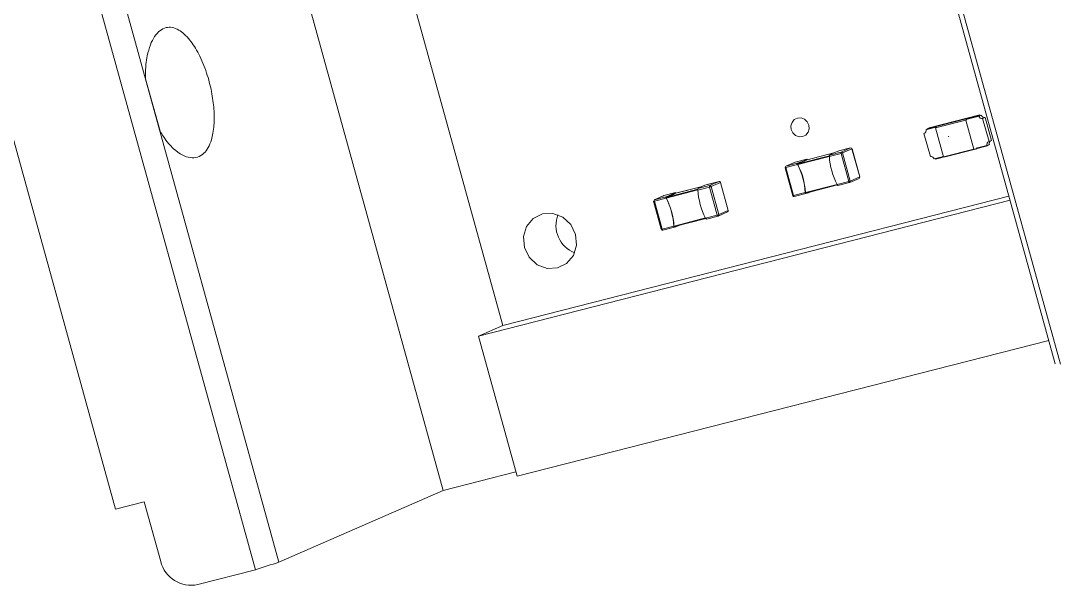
# Model space of a CAD drawing. Header units: millimetres. Extents: x 0 to 1189, y 0 to 841.
# Drawn here: x 302.661 to 305.93, y 568.884 to 570.667 of the extents above; entities that cross this region are included whole.
import ezdxf

# ---------------------------------------------------------------- set-up
doc = ezdxf.new("R2010")
doc.units = ezdxf.units.MM
doc.layers.get('0').update_dxf_attribs({"lineweight": 18})

msp = doc.modelspace()

# ---------------------------------------------------------------- linework, layer by layer
at = {"color": 7, "linetype": 'Continuous', "lineweight": 15}
for p, q in [((304.563, 574.5867), (305.9463, 569.5818)), ((302.019, 573.9375), (303.4023, 568.9326)), ((301.6556, 573.8448), (302.9602, 569.1247)), ((305.93, 569.5829), (305.0255, 572.8554)), ((303.1108, 572.3841), (303.9953, 569.1838)), ((302.5724, 572.2294), (303.4769, 568.957)), ((303.8991, 570.7376), (304.1845, 569.7049)), ((303.0555, 570.4836), (303.1012, 570.3182)), ((305.5316, 570.3287), (305.6915, 570.3696)), ((305.6851, 570.3667), (305.6915, 570.3696)), ((305.6922, 570.3677), (305.6857, 570.3648)), ((305.6886, 570.3655), (305.6963, 570.3688)), ((305.6963, 570.3688), (305.6921, 570.3678)), ((305.5251, 570.3259), (305.6851, 570.3667)), ((305.5516, 570.329), (305.647, 570.3533)), ((305.6551, 570.3591), (305.5551, 570.3336)), ((305.6551, 570.3591), (305.647, 570.3533)), ((305.647, 570.3533), (305.6723, 570.2618)), ((305.6547, 570.3568), (305.6886, 570.3655)), ((305.6556, 570.3572), (305.6551, 570.3591)), ((305.6857, 570.3648), (305.6556, 570.3572)), ((305.708, 570.3615), (305.7003, 570.3581)), ((305.7003, 570.3581), (305.7205, 570.285)), ((305.708, 570.3615), (305.7283, 570.2884)), ((305.515, 570.3109), (305.5176, 570.312)), ((305.5352, 570.2377), (305.515, 570.3109)), ((305.5214, 570.3228), (305.553, 570.3309)), ((305.5254, 570.3246), (305.5214, 570.3228)), ((305.5251, 570.3259), (305.5316, 570.3287)), ((305.5255, 570.324), (305.5251, 570.3259)), ((305.5516, 570.329), (305.5551, 570.3336)), ((305.5769, 570.2374), (305.5516, 570.329)), ((305.5927, 570.3019), (305.592, 570.3017)), ((305.5934, 570.3007), (305.5927, 570.3019)), ((305.7117, 570.2705), (305.5517, 570.2297)), ((305.7141, 570.2731), (305.6803, 570.2644)), ((305.7117, 570.2705), (305.7181, 570.2733)), ((305.7218, 570.2764), (305.7141, 570.2731)), ((305.7205, 570.285), (305.7283, 570.2884)), ((305.2299, 570.2496), (305.1457, 570.2281)), ((305.2159, 570.2383), (305.2529, 570.2477)), ((305.2531, 570.2522), (305.2162, 570.2427)), ((305.2458, 570.2557), (305.2827, 570.2651)), ((305.2828, 570.2652), (305.2459, 570.2557)), ((305.2529, 570.2477), (305.2773, 570.1592)), ((305.2827, 570.2651), (305.2531, 570.2522)), ((305.2578, 570.2492), (305.2874, 570.2622)), ((305.2823, 570.1607), (305.2578, 570.2492)), ((305.3119, 570.1737), (305.2874, 570.2622)), ((305.3121, 570.1738), (305.2876, 570.2623)), ((305.5767, 570.238), (305.5469, 570.2304)), ((305.6723, 570.2618), (305.5769, 570.2374)), ((305.5769, 570.2374), (305.5817, 570.2373)), ((305.5817, 570.2373), (305.6817, 570.2628)), ((305.6723, 570.2618), (305.6817, 570.2628)), ((305.6817, 570.2628), (305.6812, 570.2646)), ((305.1077, 570.2204), (305.0781, 570.2075)), ((305.0786, 570.2076), (305.0781, 570.2075)), ((305.0784, 570.2032), (305.1153, 570.2127)), ((305.1083, 570.2206), (305.0786, 570.2076)), ((305.1156, 570.2171), (305.0786, 570.2076)), ((305.1083, 570.2206), (305.1077, 570.2204)), ((305.1084, 570.2206), (305.1079, 570.2205)), ((305.1452, 570.23), (305.1083, 570.2206)), ((305.1452, 570.23), (305.1084, 570.2206)), ((305.1155, 570.2143), (305.115, 570.2147)), ((305.146, 570.2282), (305.1459, 570.2283)), ((305.5517, 570.2297), (305.5511, 570.2315)), ((305.0759, 570.2027), (305.1003, 570.1142)), ((305.0784, 570.2032), (305.1029, 570.1147)), ((305.3119, 570.1737), (305.2823, 570.1607)), ((304.8145, 570.1436), (304.7304, 570.1221)), ((304.8005, 570.1323), (304.8375, 570.1417)), ((304.8377, 570.1462), (304.8008, 570.1367)), ((304.8304, 570.1497), (304.8673, 570.1591)), ((304.8674, 570.1591), (304.8305, 570.1497)), ((304.8375, 570.1417), (304.8619, 570.0532)), ((304.8673, 570.1591), (304.8377, 570.1462)), ((304.8424, 570.1432), (304.872, 570.1562)), ((304.8669, 570.0547), (304.8424, 570.1432)), ((304.8965, 570.0677), (304.872, 570.1562)), ((304.8967, 570.0678), (304.8722, 570.1563)), ((305.1416, 570.1227), (305.2414, 570.1482)), ((305.2773, 570.1592), (305.2404, 570.1498)), ((305.2427, 570.1465), (305.2796, 570.1559)), ((305.2801, 570.156), (305.2802, 570.1561)), ((305.2802, 570.1561), (305.3099, 570.1691)), ((304.1845, 569.7049), (305.7835, 570.1129)), ((304.6923, 570.1144), (304.6627, 570.1015)), ((304.663, 570.0972), (304.6999, 570.1067)), ((304.6929, 570.1146), (304.6633, 570.1016)), ((304.7002, 570.1111), (304.6633, 570.1016)), ((304.6929, 570.1146), (304.6923, 570.1144)), ((304.693, 570.1146), (304.6925, 570.1145)), ((304.7298, 570.124), (304.6929, 570.1146)), ((304.7298, 570.1241), (304.693, 570.1146)), ((304.7001, 570.1083), (304.6996, 570.1087)), ((304.7306, 570.1222), (304.7305, 570.1223)), ((305.1398, 570.1241), (305.1029, 570.1147)), ((305.1052, 570.1114), (305.142, 570.1208)), ((305.1406, 570.1223), (305.1407, 570.123)), ((305.7872, 570.0997), (304.1072, 569.671)), ((304.6605, 570.0967), (304.6849, 570.0082)), ((304.6633, 570.1016), (304.6627, 570.1015)), ((304.663, 570.0972), (304.6875, 570.0087)), ((304.7262, 570.0167), (304.826, 570.0422)), ((304.8619, 570.0532), (304.825, 570.0438)), ((304.8273, 570.0405), (304.8642, 570.0499)), ((304.8647, 570.05), (304.8648, 570.0501)), ((304.8648, 570.0501), (304.8945, 570.0631)), ((304.8965, 570.0677), (304.8669, 570.0547)), ((304.7244, 570.0181), (304.6875, 570.0087)), ((304.6898, 570.0054), (304.7266, 570.0148)), ((304.7252, 570.0163), (304.7253, 570.017)), ((304.1072, 569.671), (304.1845, 569.7049)), ((304.1072, 569.671), (304.2296, 569.2283)), ((304.2296, 569.2283), (305.9095, 569.657)), ((303.9953, 569.1838), (304.2256, 569.2426)), ((303.9953, 569.1838), (303.4769, 568.957)), ((302.9602, 569.1247), (303.051, 569.1479)), ((303.051, 569.1479), (303.1031, 568.9593)), ((303.4023, 568.9326), (303.2206, 568.8862))]:
    msp.add_line(p, q, dxfattribs=at)
at = {"color": 8, "linetype": 'Continuous', "lineweight": 15}
for p, q in [((305.2159, 570.2384), (305.116, 570.2129)), ((305.2161, 570.2407), (305.1161, 570.2151)), ((305.2299, 570.2496), (305.1457, 570.2281)), ((305.2827, 570.2651), (305.2828, 570.2652)), ((305.1084, 570.2206), (305.1083, 570.2206)), ((304.8145, 570.1436), (304.7303, 570.1221)), ((304.8673, 570.1591), (304.8674, 570.1591)), ((305.1405, 570.1244), (305.2404, 570.1499)), ((304.693, 570.1146), (304.6929, 570.1146)), ((304.8005, 570.1324), (304.7006, 570.1069)), ((304.8007, 570.1347), (304.7007, 570.1091)), ((304.7251, 570.0184), (304.825, 570.0439))]:
    msp.add_line(p, q, dxfattribs=at)
at = {"color": 7, "linetype": 'Continuous', "lineweight": 15}
for points in [[(305.1511, 570.3373), (305.1521, 570.3255), (305.1487, 570.3145), (305.1415, 570.3058), (305.1315, 570.3009), (305.1203, 570.3004), (305.1095, 570.3045), (305.1009, 570.3125), (305.0957, 570.3232), (305.0947, 570.3349), (305.0981, 570.346), (305.1053, 570.3546), (305.1153, 570.3596), (305.1265, 570.36), (305.1372, 570.356), (305.1459, 570.348), (305.1511, 570.3373)], [(305.2874, 570.2622), (305.2876, 570.2623), (305.2876, 570.2623)], [(305.0761, 570.2029), (305.0759, 570.2028), (305.0759, 570.2027)], [(305.3121, 570.1738), (305.3121, 570.1737), (305.3119, 570.1737)], [(304.872, 570.1562), (304.8722, 570.1563), (304.8722, 570.1563)], [(304.6607, 570.0969), (304.6605, 570.0968), (304.6605, 570.0967)], [(304.4139, 569.9921), (304.4168, 569.9578), (304.407, 569.9256), (304.3859, 569.9004), (304.3568, 569.886), (304.3241, 569.8846), (304.2928, 569.8965), (304.2676, 569.9198), (304.2524, 569.9509), (304.2495, 569.9852), (304.2593, 570.0175), (304.2804, 570.0427), (304.3095, 570.0571), (304.3422, 570.0585), (304.3735, 570.0466), (304.3987, 570.0233), (304.4139, 569.9921)], [(304.8967, 570.0678), (304.8967, 570.0678), (304.8965, 570.0677)]]:
    msp.add_lwpolyline(points, dxfattribs=at)
at = {"color": 8, "linetype": 'Continuous', "lineweight": 15}
for points in [[(305.2796, 570.1559), (305.2794, 570.1559), (305.2791, 570.156), (305.2788, 570.1562), (305.2785, 570.1566), (305.2781, 570.1571), (305.2778, 570.1578), (305.2776, 570.1585), (305.2773, 570.1592)], [(305.1029, 570.1147), (305.1031, 570.1139), (305.1034, 570.1133), (305.1037, 570.1126), (305.104, 570.1121), (305.1043, 570.1117), (305.1047, 570.1115), (305.105, 570.1114), (305.1052, 570.1114)], [(304.8642, 570.0499), (304.864, 570.0499), (304.8637, 570.05), (304.8634, 570.0503), (304.8631, 570.0506), (304.8628, 570.0512), (304.8624, 570.0518), (304.8622, 570.0525), (304.8619, 570.0532)], [(304.6875, 570.0087), (304.6877, 570.0079), (304.688, 570.0073), (304.6883, 570.0066), (304.6886, 570.0061), (304.689, 570.0057), (304.6893, 570.0055), (304.6896, 570.0054), (304.6898, 570.0054)]]:
    msp.add_lwpolyline(points, dxfattribs=at)
at = {"color": 7, "linetype": 'Continuous', "lineweight": 15}
for centre, radius, start, end in [((305.7036, 570.3729), 0.0126, 195.2946, 204.4689), ((305.7059, 570.3712), 0.00992, 193.8936, 282.3416), ((305.6981, 570.3704), 0.0135, 195.6654, 204.1697), ((305.6982, 570.3678), 0.00993, 193.9478, 282.2874), ((305.5124, 570.32), 0.00946, 285.9621, 17.4364), ((305.7238, 570.2739), 0.0126, 186.4096, 195.5417), ((305.7232, 570.2759), 0.00948, 106.042, 197.4043), ((305.7306, 570.2768), 0.013, 189.3061, 195.432), ((305.7312, 570.2792), 0.00973, 124.4235, 196.5856), ((305.4279, 570.2492), 0.2122, 182.9487, 207.9515), ((305.2906, 570.113), 0.1496, 107.4278, 119.8455), ((305.257, 570.2497), 0.00456, 148.1347, 206.0632), ((305.2424, 570.2911), 0.0446, 283.5313, 290.147), ((305.2539, 570.2483), 0.00397, 13.9111, 102.3725), ((305.2836, 570.2612), 0.00398, 14.0763, 102.1748), ((305.2836, 570.2614), 0.00388, 12.6161, 102.389), ((305.5373, 570.228), 0.00992, 13.8897, 102.3325), ((305.0825, 570.2052), 0.00457, 148.1404, 205.9803), ((304.9278, 570.1132), 0.2122, 2.9513, 27.9489), ((305.0708, 570.3598), 0.1496, 287.4309, 299.8466), ((304.9283, 570.1134), 0.2124, 2.962, 27.9382), ((305.072, 570.3561), 0.1477, 287.3501, 299.9232), ((305.3083, 570.1725), 0.0038, 294.8344, 17.4548), ((304.8744, 570.0088), 0.1476, 107.3466, 119.9267), ((304.8415, 570.1437), 0.00454, 148.0198, 206.1781), ((304.8256, 570.1897), 0.0494, 283.8533, 289.825), ((304.8386, 570.1423), 0.00395, 13.7254, 102.5582), ((304.8682, 570.1553), 0.00396, 13.8627, 102.3883), ((304.8682, 570.1554), 0.00388, 12.5007, 102.5043), ((305.2669, 570.2025), 0.0446, 283.5313, 290.147), ((305.2785, 570.1596), 0.00389, 286.2772, 16.0248), ((304.5124, 570.0072), 0.2123, 2.9537, 27.9425), ((304.6561, 570.2521), 0.1477, 287.3531, 299.9244), ((304.5131, 570.0075), 0.2122, 2.9513, 27.9489), ((304.6566, 570.2502), 0.1478, 287.3533, 299.9199), ((305.0125, 570.1433), 0.2122, 182.9513, 207.9489), ((305.1043, 570.1152), 0.00388, 192.6333, 282.4053), ((305.0175, 570.4688), 0.3697, 289.7113, 292.3479), ((304.6671, 570.0992), 0.00454, 147.9742, 206.1465), ((304.4446, 570.0203), 0.0926, 158.5813, 248.6834), ((304.8501, 570.1011), 0.0494, 283.8533, 289.825), ((304.8631, 570.0536), 0.00389, 286.3767, 15.9253), ((304.8928, 570.0665), 0.00382, 295.118, 17.1712), ((304.6889, 570.0092), 0.00389, 192.4885, 282.3066), ((304.5948, 570.3817), 0.3899, 289.7798, 292.2794), ((303.1995, 568.9832), 0.0992, 193.9288, 282.296), ((304.4397, 565.8815), 3.2227, 107.3837, 108.7788)]:
    msp.add_arc(centre, radius, start, end, dxfattribs=at)
at = {"color": 8, "linetype": 'Continuous', "lineweight": 15}
for centre, radius, start, end in [((305.075, 570.2142), 0.0115, 274.4971, 287.5847), ((305.2786, 570.1596), 0.00382, 295.0023, 17.2248), ((305.1002, 570.1217), 0.00751, 271.011, 291.0709), ((304.6595, 570.1085), 0.0118, 274.6964, 287.3855), ((304.8632, 570.0536), 0.00382, 295.077, 17.15), ((304.6848, 570.0156), 0.00746, 270.947, 291.1349)]:
    msp.add_arc(centre, radius, start, end, dxfattribs=at)
at = {"color": 7, "linetype": 'Continuous', "lineweight": 15}
for points, knots in [([(303.0555, 570.4836), (303.0554, 570.4878), (303.0546, 570.5153), (303.0604, 570.5683), (303.0821, 570.6224), (303.1171, 570.6503), (303.1565, 570.6442), (303.193, 570.6119), (303.224, 570.5639), (303.2484, 570.5055), (303.2647, 570.4435), (303.2725, 570.3858), (303.2725, 570.3328), (303.2631, 570.2813), (303.2388, 570.2401), (303.1974, 570.2278), (303.1519, 570.2511), (303.1186, 570.289), (303.1047, 570.3123), (303.1012, 570.3182)], [0, 0, 0, 0, 0.0086966, 0.0574957, 0.129234, 0.2031854, 0.2679502, 0.3181044, 0.359428, 0.4009601, 0.4374711, 0.4722164, 0.5088435, 0.5504009, 0.6122721, 0.6906736, 0.7699036, 0.8159978, 0.8314187, 0.8314187, 0.8314187, 0.8314187]), ([(305.2159, 570.2383), (305.2159, 570.2388), (305.2159, 570.2397), (305.2161, 570.2408), (305.2162, 570.2412), (305.2162, 570.2413)], [0, 0, 0, 0, 0.001349701, 0.002708577, 0.00303476, 0.00303476, 0.00303476, 0.00303476]), ([(305.2162, 570.2414), (305.2161, 570.2417), (305.2161, 570.2423), (305.2161, 570.2427), (305.2162, 570.2427), (305.2162, 570.2427)], [0, 0, 0, 0, 0.000596016, 0.001193112, 0.0013559, 0.0013559, 0.0013559, 0.0013559]), ([(305.1143, 570.2154), (305.1145, 570.2158), (305.1147, 570.2165), (305.1152, 570.2169), (305.1155, 570.217), (305.1156, 570.2171)], [0, 0, 0, 0, 0.000934809, 0.001874696, 0.002126919, 0.002126919, 0.002126919, 0.002126919]), ([(305.1143, 570.2154), (305.1144, 570.215), (305.1146, 570.2143), (305.115, 570.2133), (305.1153, 570.2128), (305.1153, 570.2127)], [0, 0, 0, 0, 0.001276576, 0.002551036, 0.002893654, 0.002893654, 0.002893654, 0.002893654]), ([(305.1161, 570.2151), (305.116, 570.2151), (305.1158, 570.2149), (305.1156, 570.2146), (305.1155, 570.2143), (305.1155, 570.2143)], [0, 0, 0, 0, 0.000476109, 0.000947112, 0.001079431, 0.001079431, 0.001079431, 0.001079431]), ([(305.116, 570.2129), (305.1159, 570.2131), (305.1157, 570.2136), (305.1155, 570.214), (305.1155, 570.2142), (305.1155, 570.2143)], [0, 0, 0, 0, 0.000644037, 0.001281426, 0.001452788, 0.001452788, 0.001452788, 0.001452788]), ([(305.1458, 570.2292), (305.1457, 570.2294), (305.1455, 570.2299), (305.1453, 570.2301), (305.1452, 570.23), (305.1452, 570.23)], [0, 0, 0, 0, 0.000480451, 0.000960655, 0.001091323, 0.001091323, 0.001091323, 0.001091323]), ([(305.1466, 570.2282), (305.1464, 570.2285), (305.1461, 570.2288), (305.1459, 570.2291), (305.1458, 570.2291)], [0, 0, 0, 0, 0.00091643, 0.001210292, 0.001210292, 0.001210292, 0.001210292]), ([(305.2421, 570.1474), (305.2419, 570.1477), (305.2413, 570.1482), (305.2408, 570.1491), (305.2405, 570.1497), (305.2404, 570.1498)], [0, 0, 0, 0, 0.001300293, 0.002605261, 0.002959989, 0.002959989, 0.002959989, 0.002959989]), ([(305.2428, 570.1465), (305.2427, 570.1465), (305.2426, 570.1465), (305.2423, 570.1469), (305.2422, 570.1473), (305.2422, 570.1473)], [0, 0, 0, 0, 0.000483062, 0.000966528, 0.001080715, 0.001080715, 0.001080715, 0.001080715]), ([(304.699, 570.1094), (304.6991, 570.1098), (304.6993, 570.1105), (304.6998, 570.1109), (304.7001, 570.111), (304.7002, 570.1111)], [0, 0, 0, 0, 0.000935586, 0.001873089, 0.002130731, 0.002130731, 0.002130731, 0.002130731]), ([(304.699, 570.1094), (304.699, 570.109), (304.6992, 570.1083), (304.6996, 570.1073), (304.6999, 570.1068), (304.6999, 570.1067)], [0, 0, 0, 0, 0.001266396, 0.002539468, 0.002882101, 0.002882101, 0.002882101, 0.002882101]), ([(304.7007, 570.1091), (304.7006, 570.1091), (304.7003, 570.1089), (304.7002, 570.1086), (304.7001, 570.1084), (304.7001, 570.1083)], [0, 0, 0, 0, 0.000472719, 0.000949385, 0.001072672, 0.001072672, 0.001072672, 0.001072672]), ([(304.7006, 570.1069), (304.7005, 570.1071), (304.7003, 570.1076), (304.7001, 570.108), (304.7001, 570.1083), (304.7001, 570.1083)], [0, 0, 0, 0, 0.000642345, 0.001288235, 0.001462928, 0.001462928, 0.001462928, 0.001462928]), ([(304.7304, 570.1232), (304.7303, 570.1234), (304.7301, 570.1239), (304.7299, 570.1241), (304.7298, 570.124), (304.7298, 570.124)], [0, 0, 0, 0, 0.000484519, 0.000970645, 0.001102375, 0.001102375, 0.001102375, 0.001102375]), ([(304.7311, 570.1223), (304.731, 570.1225), (304.7307, 570.1228), (304.7305, 570.1231), (304.7304, 570.1231)], [0, 0, 0, 0, 0.000775405, 0.001072735, 0.001072735, 0.001072735, 0.001072735]), ([(304.8005, 570.1323), (304.8005, 570.1328), (304.8005, 570.1337), (304.8007, 570.1348), (304.8008, 570.1352), (304.8008, 570.1353)], [0, 0, 0, 0, 0.001349249, 0.002706123, 0.003035144, 0.003035144, 0.003035144, 0.003035144]), ([(304.8008, 570.1354), (304.8008, 570.1357), (304.8007, 570.1363), (304.8007, 570.1367), (304.8008, 570.1367), (304.8008, 570.1367)], [0, 0, 0, 0, 0.000595601, 0.001194288, 0.001357635, 0.001357635, 0.001357635, 0.001357635]), ([(305.1398, 570.1241), (305.1399, 570.1236), (305.1399, 570.1227), (305.1401, 570.1219), (305.1403, 570.1215), (305.1403, 570.1214)], [0, 0, 0, 0, 0.001229402, 0.002454803, 0.002749165, 0.002749165, 0.002749165, 0.002749165]), ([(305.1403, 570.1214), (305.1406, 570.1212), (305.1412, 570.1208), (305.1418, 570.1207), (305.1421, 570.1208), (305.1422, 570.1208)], [0, 0, 0, 0, 0.000880813, 0.00176455, 0.002005019, 0.002005019, 0.002005019, 0.002005019]), ([(305.1405, 570.1244), (305.1405, 570.1242), (305.1405, 570.1237), (305.1406, 570.1233), (305.1407, 570.1231), (305.1407, 570.123)], [0, 0, 0, 0, 0.000617997, 0.001226366, 0.001389241, 0.001389241, 0.001389241, 0.001389241]), ([(305.1407, 570.123), (305.1409, 570.1229), (305.1411, 570.1227), (305.1414, 570.1227), (305.1416, 570.1227), (305.1416, 570.1227)], [0, 0, 0, 0, 0.000440769, 0.0008818, 0.001016785, 0.001016785, 0.001016785, 0.001016785]), ([(304.8268, 570.0414), (304.8265, 570.0417), (304.826, 570.0423), (304.8254, 570.0431), (304.8251, 570.0437), (304.825, 570.0438)], [0, 0, 0, 0, 0.001299414, 0.002595575, 0.002950019, 0.002950019, 0.002950019, 0.002950019]), ([(304.8274, 570.0405), (304.8273, 570.0405), (304.8272, 570.0405), (304.827, 570.041), (304.8268, 570.0413), (304.8268, 570.0414)], [0, 0, 0, 0, 0.000485283, 0.000970645, 0.00108528, 0.00108528, 0.00108528, 0.00108528]), ([(304.7244, 570.0181), (304.7245, 570.0176), (304.7245, 570.0167), (304.7247, 570.0159), (304.7249, 570.0155), (304.7249, 570.0154)], [0, 0, 0, 0, 0.001216734, 0.00244707, 0.002738322, 0.002738322, 0.002738322, 0.002738322]), ([(304.7249, 570.0154), (304.7252, 570.0152), (304.7258, 570.0148), (304.7264, 570.0147), (304.7267, 570.0148), (304.7268, 570.0148)], [0, 0, 0, 0, 0.000883958, 0.001769733, 0.002007623, 0.002007623, 0.002007623, 0.002007623]), ([(304.7251, 570.0184), (304.7251, 570.0182), (304.7251, 570.0177), (304.7252, 570.0173), (304.7253, 570.0171), (304.7253, 570.017)], [0, 0, 0, 0, 0.000607725, 0.001219133, 0.001388027, 0.001388027, 0.001388027, 0.001388027]), ([(304.7253, 570.017), (304.7255, 570.0169), (304.7257, 570.0167), (304.726, 570.0167), (304.7262, 570.0167), (304.7262, 570.0167)], [0, 0, 0, 0, 0.000437822, 0.000876627, 0.001008052, 0.001008052, 0.001008052, 0.001008052])]:
    msp.add_open_spline(points, degree=3, knots=knots, dxfattribs=at)

doc.saveas('drawing.dxf')
